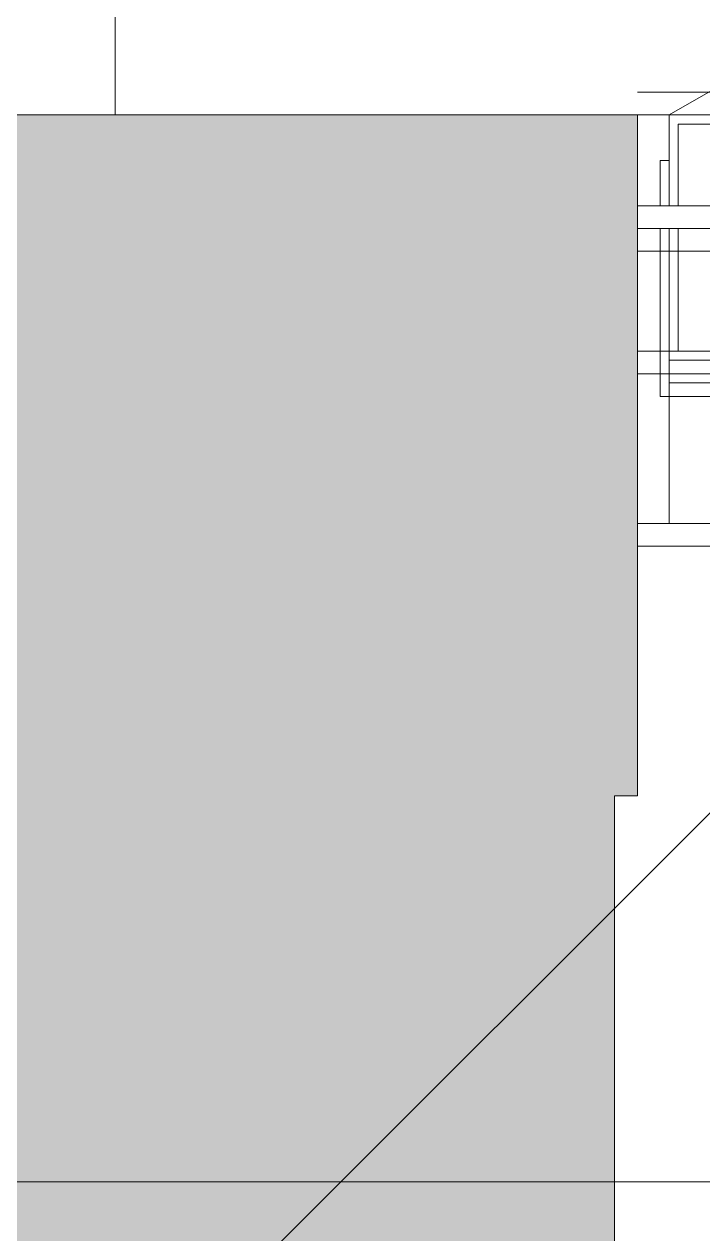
# Model space of a CAD drawing. Header units: millimetres. Extents: x -57519 to 497916, y -349472 to 446842.
# Drawn here: x 338942.7 to 339092.1, y 51911 to 52177.5 of the extents above; entities that cross this region are included whole.
import ezdxf

# ---------------------------------------------------------------- set-up
doc = ezdxf.new("R2010")
doc.units = ezdxf.units.MM
for name, color, linetype, lineweight in [('A-DETL-GENF', 92, 'Continuous', 5), ('A-DETL-THIN', 151, 'Continuous', 9), ('A-FLOR', 192, 'Continuous', 5), ('A-WALL', 113, 'Continuous', 20), ('A-WALL-PATT', 111, 'Continuous', 20), ('Q-CASE', 31, 'Continuous', 5)]:
    doc.layers.add(name, color=color, linetype=linetype, lineweight=lineweight)

# ---------------------------------------------------------------- blocks, each defined once
blk = doc.blocks.new('Sprinkler Inlet - Sprinkler Inlet-18220011-SITE COVERAGE')
at = {"layer": 'Q-CASE'}
for p, q in [((-468, 75), (348.66, 546.5)), ((505, 80), (-475, 80)), ((505, 80), (-475, 80)), ((505, 80), (-475, 80)), ((505, 80), (-475, 80)), ((497.93, 80), (-475, 80)), ((497.93, 80), (-475, 80)), ((497.93, 80), (-475, 80)), ((497.93, 80), (-475, 80)), ((-475, -20), (-475, 75)), ((-475, 75), (-475, -15)), ((-475, 55), (-475, 75)), ((-475, 75), (-475, 55)), ((-475, 55), (-475, 75)), ((-475, 75), (-475, 55)), ((-475, 55), (-475, 75)), ((-475, 75), (-475, 55)), ((-431, 75), (-468, 75)), ((-468, 75), (-468, 54.96)), ((-468, 54.96), (-468, 75)), ((-468, 75), (-431, 75)), ((-466, 54.95), (-466, 73)), ((-466, 73), (-413.4, 73)), ((-416, 73), (-466, 73)), ((-466, 73), (-466, 54.95)), ((-466, 73), (-413.4, 73)), ((-416, 73), (-466, 73)), ((-466, 54.95), (-466, 73)), ((-466, 54.95), (-466, 73)), ((-468, 65), (-470, 65)), ((-470, 65), (-470, 54.97)), ((-470, 54.97), (-470, 65)), ((-470, 65), (-468, 65)), ((-468, 54.96), (-468, 65)), ((-468, 65), (-468, 54.96)), ((410, 55), (-475, 55)), ((-475, 55), (-475, 50)), ((-475, 50), (-475, 55)), ((-475, 55), (-157.82, 55)), ((-466, 55), (-475, 55)), ((-466, 55), (-475, 55)), ((-416, 55), (-466, 55)), ((-416, 55), (-466, 55)), ((-457.82, 50), (-475, 50)), ((-475, 50), (410, 50)), ((-475, -15), (-475, 50)), ((-475, 50), (-475, -15)), ((-475, 18), (-475, 50)), ((-466, 50), (-475, 50)), ((-466, 50), (-475, 50)), ((-475, 50), (-466, 50)), ((-466, 50), (-475, 50)), ((-470, 50), (-470, 13)), ((-470, 13), (-470, 50)), ((-468, 13), (-468, 50)), ((-468, 50), (-468, 21)), ((-468, 50), (-468, 21)), ((-468, 21), (-468, 50)), ((-466, 23), (-466, 50)), ((-466, 50), (-466, 23)), ((-466, 23), (-466, 50)), ((-466, 23), (-466, 50)), ((-457.82, 50), (-466, 50)), ((-457.82, 50), (-466, 50)), ((-466, 50), (-457.82, 50)), ((-457.82, 50), (-466, 50)), ((-475, 45), (-475, 23)), ((-475, 23), (-475, 45)), ((-475, 45), (-475, 23)), ((-475, 45), (-466, 45)), ((-466, 45), (-475, 45)), ((-466, 45), (-457.82, 45)), ((-457.82, 45), (-466, 45)), ((-475, 23), (-466, 23)), ((-466, 23), (-475, 23)), ((410, 23), (-466, 23)), ((-466, 23), (-416, 23)), ((-466, 23), (-416, 23)), ((410, 23), (-466, 23)), ((-466, 23), (-416, 23)), ((-416, 23), (-466, 23)), ((-468, 21), (-468, 16)), ((-468, -15), (-468, 21)), ((-468, 21), (410, 21)), ((410, 21), (-468, 21)), ((-468, 21), (410, 21)), ((410, 21), (-468, 21)), ((-475, 18), (-468, 18)), ((-468, 18), (-475, 18)), ((-468, 18), (-468, 13)), ((-468, 13), (-468, 18)), ((-468, 18), (410, 18)), ((410, 18), (-468, 18)), ((-468, 18), (410, 18)), ((410, 18), (-468, 18)), ((-468, 16), (-468, -15)), ((410, 16), (-468, 16)), ((410, 16), (-468, 16)), ((-470, 13), (-468, 13)), ((-468, 13), (-470, 13)), ((410, 13), (-468, 13)), ((410, 13), (-468, 13)), ((-475, -15), (410, -15)), ((410, -15), (-475, -15)), ((-475, -20), (405, -20)), ((405, -20), (-475, -20)), ((405, -20), (-468, -20)), ((405, -20), (-468, -20))]:
    blk.add_line(p, q, dxfattribs=at)

msp = doc.modelspace()

# ---------------------------------------------------------------- hatches: boundary and pattern name
at = {"layer": 'A-DETL-GENF'}
h = msp.add_hatch(dxfattribs=at)
h.set_pattern_fill('FP_40', color=250, style=0, pattern_type=2)
h.set_pattern_definition([(45, (248763.4, 0), (-1257.236, 1257.236), []), (45, (248763.4, 1905), (-1257.236, 1257.236), [])])
h.paths.add_polyline_path([(325750.11, -8642.51), (328562.73, -8642.51), (328562.73, 4657.49), (341312.73, 4657.49), (341312.73, 30557.49), (342712.73, 30557.49), (342712.73, 48907.68), (339962.73, 48907.68), (339962.73, 52157.49), (338962.73, 52157.49), (338962.73, 53757.49), (297512.73, 53757.49), (297512.73, 52247.49), (286277.73, 52247.49), (286277.73, 34407.49), (285902.73, 34407.49), (285902.73, 7407.49), (286277.73, 7407.49), (286277.73, -2267.51), (315555.23, -2267.51), (315555.23, -8642.51), (321257.06, -8642.51)], flags=0)
at = {"layer": 'A-WALL-PATT', "lineweight": 5, "transparency": 33554560}
for points in [[(338948.41, 52007.49), (339077.73, 52007.49), (339077.73, 52157.49), (337502.73, 52157.49), (337502.73, 52007.49), (338922.73, 52007.49)], [(339072.73, 50107.49), (339072.73, 52007.49), (338922.73, 52007.49), (338922.73, 50107.49)]]:
    msp.add_hatch(color=253, dxfattribs=at).paths.add_polyline_path(points, flags=0)

# ---------------------------------------------------------------- linework, layer by layer
at = {"layer": 'A-DETL-THIN', "color": 8, "lineweight": 5}
for p, q in [((338962.73, 52157.49), (338962.73, 53757.49)), ((339962.73, 52157.49), (338962.73, 52157.49))]:
    msp.add_line(p, q, dxfattribs=at)
at = {"layer": 'A-FLOR'}
for p, q in [((339121.73, 52157.49), (322941.96, 52157.49)), ((335267.73, 51922.49), (339817.73, 51922.49))]:
    msp.add_line(p, q, dxfattribs=at)
at = {"layer": 'A-WALL', "lineweight": 5}
for p, q in [((339077.73, 52137.49), (339077.73, 52157.49)), ((339077.73, 52067.49), (339077.73, 52132.49)), ((339077.73, 52007.49), (339077.73, 52062.49)), ((339072.73, 52007.49), (339077.73, 52007.49)), ((339072.73, 50107.49), (339072.73, 52007.49))]:
    msp.add_line(p, q, dxfattribs=at)

# ---------------------------------------------------------------- block references
at = {"layer": 'Q-CASE'}
msp.add_blockref('Sprinkler Inlet - Sprinkler Inlet-18220011-SITE COVERAGE', (339552.73, 52082.49), dxfattribs=at)

doc.saveas('drawing.dxf')
